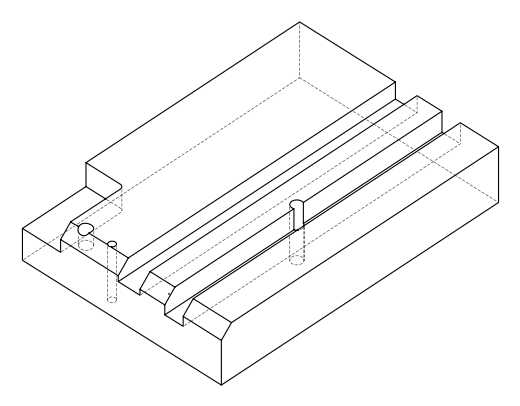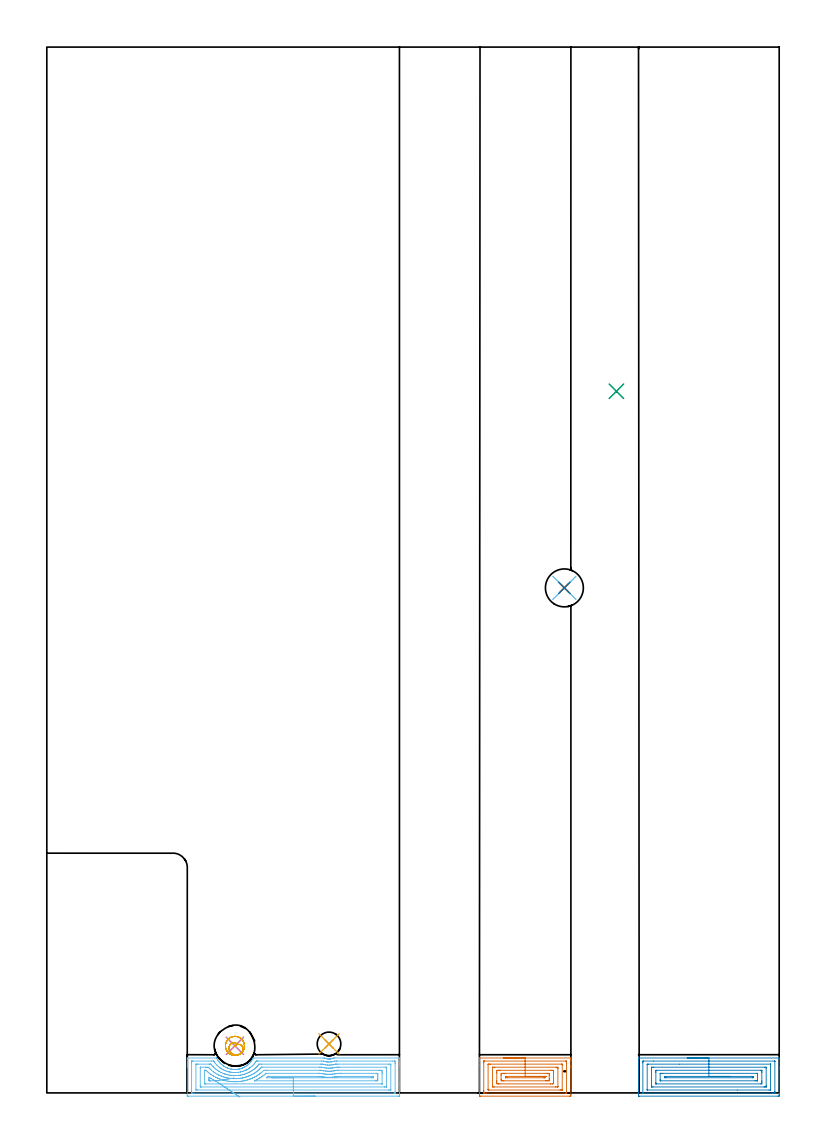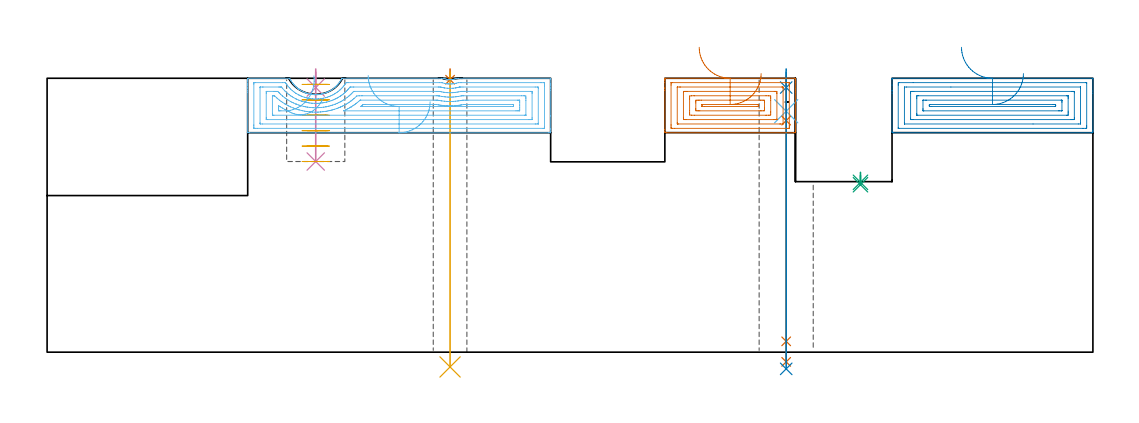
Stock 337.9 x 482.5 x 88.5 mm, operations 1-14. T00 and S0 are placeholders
(PLAN: 17 operations, 10 tool changes, 61.9 min)
(1 SPOT_DRILL | STEP1HOLE | NXT0321_9005460120000 | 0.03 min | 2 mm3)
(2 SPOT_DRILL_1 | STEP1HOLE_1 | NXT0321_9005460120000 | 0.05 min | 182 mm3)
(3 SPOT_DRILL_2 | STEP1POCKET | NXT0321_9005460120000 | 0.03 min | 3628 mm3)
(4 SPOT_DRILL_3 | STEP1POCKET_1 | NXT0321_9005460120000 | 0.05 min | 183 mm3)
(5 DRILL_THROUGH_HOLE_INTO_CENTER | STEP1HOLE | UGT0301_221 | 0.38 min | 8213 mm3)
(6 DRILL_BLIND_HOLE_INTO_CENTER | STEP1HOLE_1 | UGT0301_191 | 0.05 min | 277 mm3)
(7 GUN_DRILL_THROUGH_HOLE | STEP1HOLE_1 | UGT0307_003 | 0.45 min | 3008 mm3)
(8 SPADE_DRILL_TO_ENLARGE_THROUGH_HOLE | STEP1HOLE_1 | UGT0306_008 | 0.39 min | 17773 mm3)
(9 DRILL_BLIND_HOLE_INTO_CENTER_1 | STEP1POCKET | NXT0301_022 | 0.02 min | 14 mm3)
(10 DRILL_BLIND_HOLE_INTO_CENTER_2 | STEP1POCKET_1 | NXT0301_128 | 0.12 min | 2722 mm3)
(11 MILL_ROUGH_BLIND_HOLE_CONTOUR | STEP1POCKET_1 | NXT0201_013 | Spiral | 1.19 min | 4546 mm3)
(12 AREA_MILL | FG_CHAMFER_SURFACE | UGT0205_001 | 5.62 min | 17382 mm3)
(13 AREA_MILL_1 | FG_CHAMFER_SURFACE_1 | UGT0205_001 | 2.58 min | 8891 mm3)
(14 AREA_MILL_2 | FG_CHAMFER_SURFACE_2 | UGT0205_001 | 3.86 min | 11228 mm3)
(15 MILL_CORNER_NOTCH_RECTANGULAR | CORNER_NOTCH_RECTANGULAR | NXT0201_011 | Follow Part, ap 3, ae 75% | 27.34 min | 270122 mm3)
(16 MILL_RECTANGULAR_SLOT | SLOT_RECTANGULAR | UGT0201_018 | Follow Part, ap 7.5, ae 75% | 8.81 min | 478352 mm3)
(17 MILL_RECTANGULAR_SLOT_1 | SLOT_RECTANGULAR_1 | UGT0201_018 | Follow Part, ap 7.5, ae 75% | 10.97 min | 494545 mm3)
(TOOL NXT0321_9005460120000 | NC Spot Drill, 142deg, 12mm, Carbide, Uncoated | D12 PA142 FL30 Z2)
(TOOL UGT0301_221 | Twist Drill 10.9 mm | D10.9 PA118 FL92 Z2)
(TOOL UGT0301_191 | Twist Drill 7.1 mm | D7.1 PA118 FL66 Z2)
(TOOL UGT0307_003 | Gun Drill 7 mm | D7 PA130 FL24 Z1)
(TOOL UGT0306_008 | Spade Drill 17.5mm | D17.5 PA132 FL10 Z2)
(TOOL NXT0301_022 | Carbide Drill 5.1mm [860.1-0510-015A1-MM 2214] | D5.1 PA140 FL28 Z2)
(TOOL NXT0301_128 | Carbide Drill 12mm [861.1-1200-036A1-GP GC34] | D12 PA150 FL37.4 Z2)
(TOOL NXT0201_013 | ENDMILL 10mm | D10 FL30 Z4)
(TOOL UGT0205_001 | Chamfer Mill 20 x 3 x 45 deg. | D20 FL50 Z2)
(TOOL NXT0201_011 | ENDMILL 12mm [2P460-1200-NA 1630] | D12 FL38 Z6)
(TOOL UGT0201_018 | End mill 30 mm | D30 FL50 Z4)
(OP 1 SPOT_DRILL)
G17 G21 G94 G90
T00 M6
G54
G17 G0 G90 X130.2 Y22.6 S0 M3
G43 Z98.5 H0
G94 G81 G98 Z88.031 F250. R91.5
G80
M5
M2
(OP 2 SPOT_DRILL_1)
G17 G21 G94 G90
T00 M6
G54
G17 G0 G90 X238.8 Y233. S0 M3
G43 Z98.5 H0
G94 G81 G98 Z85.5 F250. R91.5
G80
M5
M2
(OP 3 SPOT_DRILL_2)
G17 G21 G94 G90
T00 M6
G54
G17 G0 G90 X262.8 Y323.7 S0 M3
G43 Z98.5 H0
G94 G81 G98 Z54.88 F250. R58.1
G80
M5
M2
(OP 4 SPOT_DRILL_3)
G17 G21 G94 G90
T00 M6
G54
G17 G0 G90 X86.8 Y21.7 S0 M3
G43 Z98.5 H0
G94 G81 G98 Z85.5 F250. R91.5
G80
M5
M2
(OP 5 DRILL_THROUGH_HOLE_INTO_CENTER)
G17 G21 G94 G90
T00 M6
G54
G17 G0 G90 X130.2 Y22.6 S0 M3
G43 Z98.5 H0
G94 G73 G98 Z-4.775 F250. Q10.364 R90.5
G80
M5
M2
(OP 6 DRILL_BLIND_HOLE_INTO_CENTER)
G17 G21 G94 G90
T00 M6
G54
G17 G0 G90 X238.8 Y233. S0 M3
G43 Z98.5 H0
G94 G81 G98 Z77.85 F250. R90.5
G80
M5
M2
(OP 7 GUN_DRILL_THROUGH_HOLE)
G17 G21 G94 G90
T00 M6
G54
G17 G0 G90 X238.8 Y233. M8
G43 Z98.5 H0
Z89.141
S716 M3
G94 G1 Z74.821 F125. M26
G4 X.084
Z3.5 F250.
G4 X.084
Z-3.132 F125.
G4 X.084
M5
M9
G0 Z89.141
Z98.5
M2
(OP 8 SPADE_DRILL_TO_ENLARGE_THROUGH_HOLE)
G17 G21 G94 G90
T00 M6
G54
G17 G0 G90 X238.8 Y233. S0 M3
G43 Z98.5 H0
G94 G73 G98 Z-5.396 F250. Q15.649 R90.5
G80
M5
M2
(OP 9 DRILL_BLIND_HOLE_INTO_CENTER_1)
G17 G21 G94 G90
T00 M6
G54
G17 G0 G90 X262.8 Y323.7 S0 M3
G43 Z98.5 H1
G94 G81 G98 Z54.1 F250. R57.1
G80
M5
M2
(OP 10 DRILL_BLIND_HOLE_INTO_CENTER_2)
G17 G21 G94 G90
T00 M6
G54
G17 G0 G90 X86.8 Y21.7 S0 M3
G43 Z98.5 H1
G94 G81 G98 Z61.6 F250. R90.5
G80
M5
M2
(OP 11 MILL_ROUGH_BLIND_HOLE_CONTOUR)
G17 G21 G94 G90
T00 M6
G54
G17 G0 G90 X86.8 Y21.7 S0 M3
G43 Z98.5 H0
Z86.517
G94 G3 X87.06 Y23.061 R0.706 F250.
X84.754 Y22.51 R2.063
X85.222 Y18.237 R2.904
X90.007 Y18.688 R3.633
X89.812 Y24.907 R4.4
X90.007 Y18.688 R-4.4
X89.91 Y21.798 R2.2
X86.8 Y21.7 R2.2
G0 Z81.533
G3 X87.06 Y23.061 R0.706
X84.754 Y22.51 R2.063
X85.222 Y18.237 R2.904
X90.007 Y18.688 R3.633
X89.812 Y24.907 R4.4
X90.007 Y18.688 R-4.4
X89.91 Y21.798 R2.2
X86.8 Y21.7 R2.2
G0 Z76.55
G3 X87.06 Y23.061 R0.706
X84.754 Y22.51 R2.063
X85.222 Y18.237 R2.904
X90.007 Y18.688 R3.633
X89.812 Y24.907 R4.4
X90.007 Y18.688 R-4.4
X89.91 Y21.798 R2.2
X86.8 Y21.7 R2.2
G0 Z71.567
G3 X87.06 Y23.061 R0.706
X84.754 Y22.51 R2.063
X85.222 Y18.237 R2.904
X90.007 Y18.688 R3.633
X89.812 Y24.907 R4.4
X90.007 Y18.688 R-4.4
X89.91 Y21.798 R2.2
X86.8 Y21.7 R2.2
G0 Z66.583
G3 X87.06 Y23.061 R0.706
X84.754 Y22.51 R2.063
X85.222 Y18.237 R2.904
X90.007 Y18.688 R3.633
X89.812 Y24.907 R4.4
X90.007 Y18.688 R-4.4
X89.91 Y21.798 R2.2
X86.8 Y21.7 R2.2
G0 Z61.6
G3 X87.06 Y23.061 R0.706
X84.754 Y22.51 R2.063
X85.222 Y18.237 R2.904
X90.007 Y18.688 R3.633
X89.812 Y24.907 R4.4
X90.007 Y18.688 R-4.4
X89.91 Y21.798 R2.2
X86.8 Y21.7 R2.2
G0 Z98.5
M5
M2
(OP 12 AREA_MILL)
G17 G21 G94 G90
T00 M6
G54
G17 G0 G90 X123.75 Y-1.5 S1061 M3
G43 Z98.5 H0
Z80.9
G94 G1 X123.712 Z80.028 F250.
X123.598 Z79.164
X123.409 Z78.312
X123.147 Z77.48
X122.813 Z76.674
X122.41 Z75.9
X121.942 Z75.164
X121.41 Z74.472
X120.821 Z73.829
X120.178 Z73.24
X119.486 Z72.708
X118.75 Z72.24
X117.976 Z71.837
X117.17 Z71.503
X116.338 Z71.241
X115.486 Z71.052
X114.622 Z70.938
X113.75 Z70.9
X65.345
X64.892 Y-1.494 Z70.903
X64.81 Y-1.491 Z70.905
X64.8 Y-1.403 Z70.993
Y11.602 Z83.996
Y12.142 Z84.536
Y12.822 Z85.219
Y13.023 Z85.42
Y13.702 Z86.099
Y13.903 Z86.299
Y14.304 Z86.703
Y15.262 Z87.661
Y15.664 Z88.062
X64.801 Y15.903 Z88.301
X64.81 Y16.094 Z88.492
X64.901 Y16.1 Z88.5
X78.224
X78.339 Y16.101 Z88.493
X78.34 Z88.492
X78.383 Y16.023 Z88.417
X78.467 Y15.861 Z88.259
X78.48 Y15.836 Z88.234
X78.742 Y15.372 Z87.769
X78.833 Y15.223 Z87.62
X78.914 Y15.09 Z87.489
X79.339 Y14.495 Z86.894
X79.459 Y14.343 Z86.74
X79.567 Y14.205 Z86.603
X79.808 Y13.921 Z86.32
X79.824 Y13.903 Z86.303
X80.093 Y13.619 Z86.018
X80.391 Y13.329 Z85.729
X80.444 Y13.282 Z85.682
X80.701 Y13.053 Z85.448
X80.739 Y13.023 Z85.418
X81.083 Y12.743 Z85.142
X81.234 Y12.631 Z85.03
X81.335 Y12.557 Z84.956
X81.594 Y12.379 Z84.778
X81.776 Y12.266 Z84.665
X82.02 Y12.115 Z84.515
X82.453 Y11.867 Z84.266
X82.487 Y11.849 Z84.248
X82.664 Y11.768 Z84.164
X82.931 Y11.642 Z84.04
X83.381 Y11.451 Z83.851
X83.422 Y11.436 Z83.836
X83.553 Y11.391 Z83.788
X83.715 Y11.332 Z83.73
X83.825 Y11.292 Z83.691
X84.274 Y11.156 Z83.555
X84.924 Y10.992 Z83.389
X85.051 Y10.968 Z83.367
X85.167 Y10.948 Z83.347
X85.263 Y10.934 Z83.333
X85.613 Y10.885 Z83.279
X85.773 Y10.87 Z83.261
X86.06 Y10.837 Z83.234
X86.461 Y10.816 Z83.21
X86.562 Y10.811 Z83.204
X86.661 Z83.2
X86.953 Y10.806
X87.4 Y10.826 Z83.224
X87.471 Y10.832 Z83.229
X87.549 Y10.84 Z83.235
X87.759 Y10.856 Z83.255
X87.847 Y10.864 Z83.263
X88.263 Y10.921 Z83.319
X88.678 Y10.991 Z83.39
X88.74 Y11.004 Z83.403
X88.912 Y11.047 Z83.447
X89.188 Y11.116 Z83.514
X89.326 Y11.156 Z83.554
X89.633 Y11.245 Z83.643
X90.082 Y11.402 Z83.798
X90.214 Y11.456 Z83.85
X90.389 Y11.524 Z83.923
X90.466 Y11.555 Z83.955
X90.526 Y11.58 Z83.978
X90.658 Y11.642 Z84.038
X91.094 Y11.843 Z84.243
X91.143 Y11.866 Z84.266
X91.42 Y12.019 Z84.417
X91.871 Y12.296 Z84.693
X92.313 Y12.591 Z84.99
X92.518 Y12.744 Z85.141
X92.867 Y13.028 Z85.427
X93.005 Y13.148 Z85.548
X93.206 Y13.324 Z85.724
X93.507 Y13.619 Z86.018
X93.809 Y13.944 Z86.344
X94.099 Y14.28 Z86.678
X94.265 Y14.495 Z86.894
X94.469 Y14.783 Z87.18
X94.573 Y14.929 Z87.327
X94.86 Y15.372 Z87.77
X94.938 Y15.505 Z87.903
X94.992 Y15.596 Z87.994
X95.165 Y15.918 Z88.317
X95.267 Y16.095 Z88.49
X95.543 Y16.1 Z88.5
X127.517
X128.029 Y16.094 Z88.491
X128.261 Y16.011 Z88.409
X128.405 Y15.962 Z88.36
X128.484 Y15.935 Z88.333
X128.577 Y15.908 Z88.308
X128.935 Y15.81 Z88.207
X129.293 Y15.743 Z88.135
X129.38 Y15.726 Z88.119
X129.79 Y15.675 Z88.074
X129.828 Y15.671 Z88.07
X130.163 Y15.658 Z88.052
X130.498 Y15.663 Z88.062
X130.515 Y15.665 Z88.063
X130.589 Y15.671 Z88.068
X130.684 Y15.678 Z88.077
X130.721 Y15.681 Z88.08
X130.961 Y15.716 Z88.114
X131.069 Y15.735 Z88.126
X131.17 Y15.749 Z88.142
X131.614 Y15.848 Z88.247
X132.057 Y15.986 Z88.382
X132.136 Y16.015 Z88.411
X132.373 Y16.095 Z88.491
X132.845 Y16.1 Z88.5
X162.618 Y16.096 Z88.496
X162.69 Y16.083 Z88.481
X162.7 Y15.922 Z88.32
Y15.901 Z88.299
Y14.304 Z86.703
Y13.903 Z86.299
Y13.702 Z86.099
Y13.023 Z85.42
Y12.822 Z85.219
Y12.142 Z84.536
Y3.948 Z76.345
Y-0.183 Z72.213
Y-0.523 Z71.873
X162.696 Y-1.064 Z71.333
X162.691 Y-1.491 Z70.905
X162.589 Y-1.494 Z70.903
X162.155 Y-1.5 Z70.9
X113.75
Y-0.086 Z72.314
X67.911
X67.122 Y-0.083 Z72.317
X67.018 Y-0.08 Z72.32
X66.81 Y-0.068 Z72.332
X66.807 Y-0.009 Z72.391
X66.802 Y0.134 Z72.534
X66.8 Y0.697 Z73.097
Y1.016 Z73.416
Y14.221 Z86.621
X66.804 Y14.54 Z86.94
X66.807 Y14.631 Z87.031
X66.811 Y14.68 Z87.08
X66.827 Y14.681 Z87.081
X66.924 Y14.683 Z87.083
X67.122 Y14.685 Z87.085
X67.22 Y14.686 Z87.086
X76.102
X76.891 Y14.683 Z87.083
X76.943 Y14.681 Z87.081
X76.967 Y14.679 Z87.079
X76.991 Y14.653 Z87.053
X77.097 Y14.505 Z86.905
X77.266 Y14.27 Z86.67
X77.532 Y13.903 Z86.303
X77.78 Y13.581 Z85.981
X78.263 Y13.023 Z85.423
X78.668 Y12.612 Z85.012
X79.181 Y12.142 Z84.542
X79.556 Y11.839 Z84.239
X79.889 Y11.59 Z83.99
X80.367 Y11.262 Z83.662
X80.444 Y11.212 Z83.612
X80.578 Y11.129 Z83.529
X81.332 Y10.703 Z83.103
X81.463 Y10.64 Z83.04
X82.021 Y10.381 Z82.781
X82.22 Y10.296 Z82.696
X82.367 Y10.236 Z82.636
X83.109 Y9.978 Z82.378
X83.688 Y9.807 Z82.207
X83.997 Y9.726 Z82.126
X84.098 Y9.701 Z82.101
X84.443 Y9.625 Z82.025
X84.861 Y9.549 Z81.949
X84.885 Y9.545 Z81.945
X85.186 Y9.501 Z81.901
X85.773 Y9.439 Z81.839
X85.841 Y9.434 Z81.834
X86.661 Y9.398 Z81.798
X86.768 Y9.396 Z81.796
X87.158 Y9.402 Z81.802
X87.549 Y9.419 Z81.819
X87.627 Y9.424 Z81.824
X88.419 Y9.501 Z81.901
X88.437 Y9.503 Z81.903
X89.254 Y9.643 Z82.043
X89.326 Y9.657 Z82.057
X89.909 Y9.804 Z82.204
X90.214 Y9.892 Z82.292
X90.59 Y10.009 Z82.409
X91.102 Y10.191 Z82.591
X91.241 Y10.244 Z82.644
X91.578 Y10.381 Z82.781
X91.862 Y10.508 Z82.908
X91.914 Y10.532 Z82.932
X91.99 Y10.568 Z82.968
X92.361 Y10.749 Z83.149
X92.878 Y11.046 Z83.446
X93.014 Y11.127 Z83.527
X93.228 Y11.262 Z83.662
X93.549 Y11.477 Z83.877
X93.766 Y11.629 Z84.029
X94.06 Y11.852 Z84.252
X94.419 Y12.142 Z84.542
X94.546 Y12.25 Z84.65
X94.655 Y12.346 Z84.746
X95.002 Y12.679 Z85.079
X95.34 Y13.023 Z85.423
X95.438 Y13.126 Z85.526
X95.543 Y13.242 Z85.642
X95.845 Y13.603 Z86.003
X96.072 Y13.903 Z86.303
X96.223 Y14.109 Z86.509
X96.431 Y14.402 Z86.802
X96.588 Y14.627 Z87.027
X96.634 Y14.679 Z87.079
X96.727 Y14.681 Z87.081
X96.924 Y14.684 Z87.084
X97.319 Y14.686 Z87.086
X97.417
X126.727 Y14.685 Z87.085
X127.516 Y14.679 Z87.079
X127.656 Y14.645 Z87.045
X128.405 Y14.452 Z86.852
X128.82 Y14.371 Z86.771
X129.293 Y14.306 Z86.706
X129.553 Y14.276 Z86.676
X129.82 Y14.26 Z86.66
X130.181 Y14.248 Z86.648
X130.706 Y14.263 Z86.663
X131.069 Y14.295 Z86.695
X131.5 Y14.357 Z86.757
X131.957 Y14.447 Z86.847
X132.233 Y14.51 Z86.91
X132.845 Y14.677 Z87.077
X132.95 Y14.68 Z87.08
X133.734 Y14.685 Z87.085
X133.832 Y14.686 Z87.086
X159.592 Y14.682 Z87.082
X160.378 Y14.679 Z87.079
X160.485 Y14.677 Z87.077
X160.69 Y14.666 Z87.066
X160.693 Y14.607 Z87.007
X160.698 Y14.466 Z86.866
X160.7 Y13.903 Z86.303
Y13.584 Z85.984
Y0.379 Z72.779
X160.696 Y0.06 Z72.46
X160.693 Y-0.031 Z72.369
X160.689 Y-0.08 Z72.32
X160.673 Y-0.081 Z72.319
X160.576 Y-0.083 Z72.317
X160.378 Y-0.085 Z72.315
X160.28 Y-0.086 Z72.314
X113.75
Y1.328 Z73.728
X69.536 Y1.329 Z73.729
X68.898 Y1.334 Z73.734
X68.824 Y1.335 Z73.735
X68.81 Y1.481 Z73.881
X68.804 Y1.578 Z73.978
X68.801 Y1.674 Z74.074
Y13.023 Z85.423
X68.802 Y13.118 Z85.518
X68.808 Y13.216 Z85.616
X68.813 Y13.265 Z85.665
X68.836 Y13.267 Z85.667
X68.898 Y13.269 Z85.669
X69.535 Y13.271 Z85.671
X69.786 Y13.272 Z85.672
X74.864
X75.115 Y13.271 Z85.671
X75.366 Y13.27 Z85.67
X75.534 Y13.268 Z85.668
X75.667 Y13.265 Z85.665
X75.731 Y13.257 Z85.657
X76.003 Y12.923 Z85.323
X76.693 Y12.142 Z84.542
X76.891 Y11.941 Z84.341
X77.615 Y11.262 Z83.662
X77.78 Y11.125 Z83.525
X78.198 Y10.796 Z83.196
X78.668 Y10.455 Z82.855
X78.775 Y10.381 Z82.781
X79.252 Y10.079 Z82.479
X79.556 Y9.902 Z82.302
X80.273 Y9.501 Z81.901
X80.444 Y9.417 Z81.817
X80.604 Y9.342 Z81.742
X81.332 Y9.03 Z81.43
X82.089 Y8.751 Z81.151
X82.22 Y8.708 Z81.108
X82.498 Y8.621 Z81.021
X83.109 Y8.453 Z80.853
X83.338 Y8.393 Z80.793
X83.997 Y8.246 Z80.646
X84.45 Y8.171 Z80.571
X84.885 Y8.11 Z80.51
X85.465 Y8.046 Z80.446
X85.773 Y8.023 Z80.423
X86.407 Y7.993 Z80.393
X86.661 Y7.984 Z80.384
X87.296 Y7.991 Z80.391
X87.549 Y8.004 Z80.404
X88.126 Y8.049 Z80.449
X88.437 Y8.081 Z80.481
X88.924 Y8.139 Z80.539
X89.326 Y8.203 Z80.603
X89.687 Y8.262 Z80.662
X90.214 Y8.381 Z80.781
X90.407 Y8.429 Z80.829
X91.102 Y8.615 Z81.015
X91.119 Y8.621 Z81.021
X91.765 Y8.844 Z81.244
X91.99 Y8.924 Z81.324
X92.405 Y9.09 Z81.49
X92.878 Y9.293 Z81.693
X93.022 Y9.358 Z81.758
X93.322 Y9.501 Z81.901
X93.614 Y9.652 Z82.052
X93.766 Y9.735 Z82.135
X94.177 Y9.974 Z82.374
X94.655 Y10.267 Z82.667
X94.725 Y10.312 Z82.712
X94.827 Y10.381 Z82.781
X95.245 Y10.677 Z83.077
X95.543 Y10.901 Z83.301
X95.744 Y11.062 Z83.462
X95.983 Y11.262 Z83.662
X96.22 Y11.471 Z83.871
X96.431 Y11.663 Z84.063
X96.673 Y11.902 Z84.302
X96.91 Y12.142 Z84.542
X97.107 Y12.352 Z84.752
X97.319 Y12.586 Z84.986
X97.519 Y12.824 Z85.224
X97.878 Y13.264 Z85.664
X97.96 Y13.267 Z85.667
X98.207 Y13.269 Z85.669
X98.844 Y13.271 Z85.671
X99.095
X126.377
X126.628 Y13.27 Z85.67
X126.947 Y13.267 Z85.667
X127.104 Y13.264 Z85.664
X127.316 Y13.221 Z85.621
X127.516 Y13.176 Z85.576
X128.186 Y13.023 Z85.423
X128.405 Y12.983 Z85.383
X128.452 Y12.976 Z85.376
X129.293 Y12.874 Z85.274
X129.454 Y12.863 Z85.263
X130.181 Y12.834 Z85.234
X130.367 Y12.838 Z85.238
X131.069 Y12.87 Z85.27
X131.211 Y12.882 Z85.282
X131.957 Y12.976 Z85.376
X131.998 Y12.982 Z85.382
X132.214 Y13.023 Z85.423
X132.732 Y13.135 Z85.535
X132.845 Y13.161 Z85.561
X133.177 Y13.245 Z85.645
X133.247 Y13.262 Z85.662
X133.324 Y13.265 Z85.665
X133.484 Y13.269 Z85.669
X133.734 Y13.271 Z85.671
X134.371
X157.714 Y13.268 Z85.668
X158.356 Y13.266 Z85.666
X158.602 Y13.263 Z85.663
X158.675 Y13.261 Z85.661
X158.69 Y13.119 Z85.519
X158.696 Y13.023 Z85.423
X158.699 Y12.926 Z85.326
Y1.578 Z73.978
X158.698 Y1.482 Z73.882
X158.692 Y1.384 Z73.784
X158.687 Y1.335 Z73.735
X158.664 Y1.333 Z73.733
X158.602 Y1.331 Z73.731
X157.965 Y1.329 Z73.729
X157.714 Y1.328 Z73.728
X113.75
Y2.743 Z75.143
X71.275
X70.873 Y2.746 Z75.146
X70.831 Y2.749 Z75.149
X70.81 Y2.752 Z75.152
X70.808 Y2.782 Z75.182
X70.803 Y2.926 Z75.326
X70.8 Y3.214 Z75.614
Y3.338 Z75.738
Y11.262 Z83.662
X70.804 Y11.64 Z84.04
X70.808 Y11.828 Z84.228
X70.81 Y11.847 Z84.247
X70.825 Y11.851 Z84.251
X70.876 Y11.854 Z84.254
X70.963 Y11.856 Z84.256
X73.339 Y11.857 Z84.257
X73.627
X74.227 Y11.853 Z84.253
X74.521 Y11.85 Z84.25
X74.763 Y11.633 Z84.033
X75. Y11.376 Z83.776
X75.115 Y11.258 Z83.658
X75.414 Y10.965 Z83.365
X76.003 Y10.415 Z82.815
X76.043 Y10.381 Z82.781
X76.891 Y9.719 Z82.119
X77.196 Y9.501 Z81.901
X77.78 Y9.114 Z81.514
X78.609 Y8.621 Z81.021
X78.668 Y8.587 Z80.987
X78.746 Y8.543 Z80.943
X79.1 Y8.356 Z80.756
X79.301 Y8.261 Z80.661
X79.556 Y8.144 Z80.544
X80.42 Y7.764 Z80.164
X80.444 Y7.755 Z80.155
X80.484 Y7.74 Z80.14
X81.332 Y7.443 Z79.843
X81.769 Y7.308 Z79.708
X82.22 Y7.181 Z79.581
X82.981 Y6.986 Z79.386
X83.109 Y6.957 Z79.357
X83.563 Y6.86 Z79.26
X83.997 Y6.789 Z79.189
X84.081 Y6.776 Z79.176
X84.885 Y6.678 Z79.078
X85.091 Y6.656 Z79.056
X85.773 Y6.606 Z79.006
X86.043 Y6.592 Z78.992
X86.661 Y6.57 Z78.97
X86.95 Y6.573 Z78.973
X87.549 Y6.586 Z78.986
X87.81 Y6.601 Z79.001
X88.437 Y6.651 Z79.051
X88.629 Y6.67 Z79.07
X89.326 Y6.751 Z79.151
X89.422 Y6.764 Z79.164
X90.028 Y6.86 Z79.26
X90.186 Y6.887 Z79.287
X90.214 Y6.893 Z79.293
X90.906 Y7.054 Z79.454
X91.102 Y7.102 Z79.502
X91.604 Y7.242 Z79.642
X91.99 Y7.355 Z79.755
X92.282 Y7.451 Z79.851
X92.878 Y7.652 Z80.052
X92.943 Y7.676 Z80.076
X93.109 Y7.74 Z80.14
X93.571 Y7.934 Z80.334
X93.766 Y8.019 Z80.419
X94.181 Y8.21 Z80.61
X94.655 Y8.436 Z80.836
X94.777 Y8.499 Z80.899
X95.001 Y8.621 Z81.021
X95.343 Y8.818 Z81.218
X95.543 Y8.938 Z81.338
X95.89 Y9.157 Z81.557
X96.419 Y9.501 Z81.901
X96.431 Y9.51 Z81.91
X96.933 Y9.883 Z82.283
X97.319 Y10.187 Z82.587
X97.426 Y10.275 Z82.675
X97.55 Y10.381 Z82.781
X97.893 Y10.693 Z83.093
X98.207 Y10.983 Z83.383
X98.348 Y11.122 Z83.522
X98.485 Y11.262 Z83.662
X98.78 Y11.574 Z83.974
X98.968 Y11.775 Z84.175
X99.028 Y11.837 Z84.237
X99.045 Y11.851 Z84.251
X99.059 Y11.853 Z84.253
X99.095 Y11.855 Z84.255
X99.383 Y11.857 Z84.257
X125.74
X126.028 Y11.856 Z84.256
X126.628 Y11.852 Z84.252
X126.77 Y11.85 Z84.25
X126.962 Y11.811 Z84.211
X127.516 Y11.695 Z84.095
X128.071 Y11.593 Z83.993
X128.405 Y11.55 Z83.95
X129.085 Y11.468 Z83.868
X129.293 Y11.454 Z83.854
X130.018 Y11.423 Z83.823
X130.181 Y11.42 Z83.82
X130.887 Y11.442 Z83.842
X131.069 Y11.452 Z83.852
X131.408 Y11.475 Z83.875
X131.709 Y11.508 Z83.908
X131.957 Y11.541 Z83.941
X132.488 Y11.616 Z84.016
X132.845 Y11.683 Z84.083
X133.734 Y11.85 Z84.25
X134.025 Y11.853 Z84.253
X134.622 Y11.856 Z84.256
X134.909 Y11.857 Z84.257
X156.228 Y11.854 Z84.254
X156.626 Y11.851 Z84.251
X156.668 Y11.849 Z84.249
X156.69 Y11.847 Z84.247
X156.692 Y11.817 Z84.217
X156.696 Y11.674 Z84.074
X156.7 Y11.387 Z83.787
Y11.262 Z83.662
Y3.338 Z75.738
X156.696 Y2.96 Z75.36
X156.692 Y2.772 Z75.172
X156.69 Y2.753 Z75.153
X156.675 Y2.749 Z75.149
X156.624 Y2.746 Z75.146
X156.537 Y2.744 Z75.144
X155.938 Y2.743 Z75.143
X155.65
X113.75
Y4.157 Z76.557
X73.276
X73.152 Y4.159 Z76.559
X72.903 Y4.164 Z76.564
X72.809 Y4.17 Z76.57
X72.806 Y4.184 Z76.584
X72.804 Y4.219 Z76.619
X72.8 Y4.752 Z77.152
X72.801 Y10.381 Z82.781
X72.802 Y10.415 Z82.815
X72.805 Y10.43 Z82.83
X72.807 Y10.433 Z82.833
X72.841 Y10.436 Z82.836
X73.089 Y10.441 Z82.841
X73.214 Y10.443 Z82.843
X73.277
X73.339 Y10.44 Z82.84
X73.4 Y10.436 Z82.836
X73.486 Y10.425 Z82.825
X73.535 Y10.381 Z82.781
X74.227 Y9.736 Z82.136
X74.485 Y9.501 Z81.901
X75.115 Y9.001 Z81.401
X75.614 Y8.621 Z81.021
X76.003 Y8.353 Z80.753
X76.77 Y7.861 Z80.261
X76.891 Y7.789 Z80.189
X76.977 Y7.74 Z80.14
X77.78 Y7.291 Z79.691
X78.096 Y7.13 Z79.53
X78.662 Y6.866 Z79.266
X78.675 Y6.86 Z79.26
X79.556 Y6.495 Z78.895
X80.141 Y6.28 Z78.68
X80.444 Y6.176 Z78.576
X81.065 Y5.979 Z78.379
X81.332 Y5.903 Z78.303
X81.439 Y5.874 Z78.274
X82.22 Y5.681 Z78.081
X82.613 Y5.59 Z77.99
X83.109 Y5.488 Z77.888
X83.701 Y5.393 Z77.793
X83.997 Y5.352 Z77.752
X84.719 Y5.263 Z77.663
X84.885 Y5.248 Z77.648
X85.683 Y5.188 Z77.588
X85.773 Y5.183 Z77.583
X86.608 Y5.152 Z77.552
X86.661 Y5.151 Z77.551
X87.483 Y5.165 Z77.565
X87.549 Y5.168 Z77.568
X88.32 Y5.216 Z77.616
X88.437 Y5.225 Z77.625
X89.128 Y5.295 Z77.695
X89.326 Y5.318 Z77.718
X89.913 Y5.397 Z77.797
X90.214 Y5.445 Z77.845
X90.676 Y5.522 Z77.922
X91.102 Y5.614 Z78.014
X91.403 Y5.681 Z78.081
X91.99 Y5.827 Z78.227
X92.112 Y5.859 Z78.259
X92.542 Y5.979 Z78.379
X92.8 Y6.057 Z78.457
X92.878 Y6.083 Z78.483
X93.461 Y6.282 Z78.682
X93.766 Y6.39 Z78.79
X94.108 Y6.521 Z78.921
X94.655 Y6.742 Z79.142
X94.738 Y6.778 Z79.178
X94.924 Y6.86 Z79.26
X95.344 Y7.056 Z79.456
X95.543 Y7.152 Z79.552
X95.937 Y7.349 Z79.749
X96.431 Y7.618 Z80.018
X96.509 Y7.663 Z80.063
X96.641 Y7.74 Z80.14
X97.059 Y7.998 Z80.398
X97.319 Y8.163 Z80.563
X97.595 Y8.348 Z80.748
X97.994 Y8.621 Z81.021
X98.118 Y8.709 Z81.109
X98.207 Y8.775 Z81.175
X98.616 Y9.095 Z81.495
X99.095 Y9.478 Z81.878
X99.108 Y9.489 Z81.889
X100.025 Y10.34 Z82.74
X100.073 Y10.381 Z82.781
X100.815 Y10.438 Z82.838
X100.872 Y10.44 Z82.84
X101.698 Y10.443 Z82.843
X101.76
X125.74
X126.153 Y10.44 Z82.84
X126.359 Y10.436 Z82.836
X126.465 Y10.432 Z82.832
X126.601 Y10.408 Z82.808
X126.628 Y10.403 Z82.803
X126.727 Y10.381 Z82.781
X127.516 Y10.234 Z82.634
X127.696 Y10.204 Z82.604
X128.405 Y10.114 Z82.514
X128.71 Y10.078 Z82.478
X129.293 Y10.037 Z82.437
X129.656 Y10.022 Z82.422
X130.181 Y10.005 Z82.405
X130.55 Y10.016 Z82.416
X131.069 Y10.036 Z82.436
X131.4 Y10.054 Z82.454
X131.957 Y10.105 Z82.505
X132.205 Y10.136 Z82.536
X132.845 Y10.224 Z82.624
X132.982 Y10.246 Z82.646
X133.734 Y10.39 Z82.79
X133.945 Y10.424 Z82.824
X134.147 Y10.436 Z82.836
X134.56 Y10.442 Z82.842
X134.622 Y10.443 Z82.843
X153.273 Y10.44 Z82.84
X154.105 Y10.437 Z82.837
X154.161 Y10.433 Z82.833
X154.69 Y10.381 Z82.781
X154.698 Y9.849 Z82.249
X154.699 Y9.501 Z81.901
X154.7 Y8.967 Z81.367
X154.699 Y4.219 Z76.619
X154.698 Y4.185 Z76.585
X154.695 Y4.17 Z76.57
X154.693 Y4.167 Z76.567
X154.66 Y4.164 Z76.564
X154.411 Y4.159 Z76.559
X154.286 Y4.157 Z76.557
X113.75
Y5.571 Z77.971
X96.431
X95.952 Y5.573 Z77.973
X95.909 Y5.576 Z77.976
X95.832 Y5.583 Z77.983
X96.509 Y5.902 Z78.302
X96.668 Y5.979 Z78.379
X97.099 Y6.198 Z78.598
X97.319 Y6.316 Z78.716
X97.668 Y6.514 Z78.914
X98.207 Y6.825 Z79.225
X98.229 Y6.838 Z79.238
X98.264 Y6.86 Z79.26
X98.766 Y7.187 Z79.587
X99.095 Y7.405 Z79.805
X99.294 Y7.543 Z79.943
X99.571 Y7.74 Z80.14
X99.806 Y7.916 Z80.316
X99.984 Y8.052 Z80.452
X100.3 Y8.307 Z80.707
X100.681 Y8.621 Z81.021
X101.145 Y9.022 Z81.422
X101.17 Y9.024 Z81.424
X101.229 Y9.027 Z81.427
X101.348 Y9.028 Z81.428
X125.329 Y9.029 Z81.429
X125.74 Y9.027 Z81.427
X125.978 Y9.024 Z81.424
X126.096 Y9.022 Z81.422
X126.244 Y9.002 Z81.402
X126.628 Y8.935 Z81.335
X127.321 Y8.815 Z81.215
X127.516 Y8.787 Z81.187
X128.342 Y8.683 Z81.083
X128.405 Y8.677 Z81.077
X129.127 Y8.621 Z81.021
X129.293 Y8.613 Z81.013
X130.181 Y8.587 Z80.987
X130.215 Y8.586 Z80.986
X131.069 Y8.613 Z81.013
X131.26 Y8.621 Z81.021
X131.908 Y8.669 Z81.069
X131.957 Y8.674 Z81.074
X132.704 Y8.761 Z81.161
X132.845 Y8.78 Z81.18
X133.477 Y8.875 Z81.275
X133.734 Y8.921 Z81.321
X134.227 Y9.011 Z81.411
X134.622 Y9.022 Z81.422
X135.101 Y9.026 Z81.426
X135.51 Y9.028 Z81.428
X135.987
X151.976 Y9.026 Z81.426
X152.385 Y9.025 Z81.425
X152.521 Y9.024 Z81.424
X152.63 Y9.02 Z81.42
X152.69 Y9.016 Z81.416
X152.692 Y8.933 Z81.333
X152.697 Y8.621 Z81.021
X152.7 Y8.309 Z80.709
Y7.428 Z79.828
Y6.548 Z78.948
X152.697 Y5.979 Z78.379
X152.693 Y5.674 Z78.074
X152.684 Y5.578 Z77.978
X152.591 Y5.576 Z77.976
X152.385 Y5.573 Z77.973
X151.908 Y5.571 Z77.971
X151.497
X113.75
Y6.985 Z79.385
X101.76 Y6.986 Z79.386
X101.631 Y6.987 Z79.387
X101.343 Y6.992 Z79.392
X101.76 Y7.333 Z79.733
X101.986 Y7.516 Z79.916
X102.073 Y7.582 Z79.982
X102.101 Y7.602 Z80.002
X102.136 Y7.608 Z80.008
X102.217 Y7.61 Z80.01
X102.547 Y7.614 Z80.014
X102.648 Y7.615 Z80.015
X124.979
X125.613 Y7.613 Z80.013
X125.74 Y7.611 Z80.011
X125.874 Y7.607 Z80.007
X126.401 Y7.515 Z79.915
X126.628 Y7.476 Z79.876
X126.947 Y7.425 Z79.825
X127.284 Y7.378 Z79.778
X127.516 Y7.349 Z79.749
X127.965 Y7.295 Z79.695
X128.185 Y7.274 Z79.674
X128.405 Y7.255 Z79.655
X128.933 Y7.216 Z79.616
X129.092 Y7.208 Z79.608
X129.293 Y7.2 Z79.6
X129.858 Y7.18 Z79.58
X129.988 Y7.178 Z79.578
X130.181 Y7.177 Z79.577
X130.738 Y7.188 Z79.588
X130.878 Y7.192 Z79.592
X131.069 Y7.2 Z79.6
X131.587 Y7.226 Z79.626
X131.761 Y7.238 Z79.638
X131.957 Y7.254 Z79.654
X132.406 Y7.295 Z79.695
X132.648 Y7.32 Z79.72
X132.845 Y7.343 Z79.743
X133.2 Y7.389 Z79.789
X133.553 Y7.438 Z79.838
X133.734 Y7.465 Z79.865
X133.971 Y7.504 Z79.904
X134.52 Y7.6 Z80.
X134.622 Y7.606 Z80.006
X134.753 Y7.61 Z80.01
X135.383 Y7.614 Z80.014
X135.51
X150.609 Y7.612 Z80.012
X150.653 Y7.611 Z80.011
X150.68 Y7.609 Z80.009
X150.687 Y7.607 Z80.007
X150.69 Y7.571 Z79.971
X150.698 Y7.39 Z79.79
X150.7 Y7.299 Z79.699
X150.699 Y7.254 Z79.654
X150.698 Y7.209 Z79.609
X150.691 Y7.118 Z79.518
X150.678 Y6.992 Z79.392
X150.609 Y6.989 Z79.389
X150.481 Y6.986 Z79.386
X150.355
X149.72 Y6.985 Z79.385
X113.75
X112.878 Z79.423
X112.014 Z79.537
X111.162 Z79.726
X110.33 Z79.988
X109.524 Z80.322
X108.75 Z80.725
X108.014 Z81.194
X107.322 Z81.725
X106.679 Z82.314
X106.09 Z82.957
X105.558 Z83.65
X105.09 Z84.385
X104.687 Z85.159
X104.353 Z85.965
X104.091 Z86.797
X103.902 Z87.649
X103.788 Z88.514
X103.75 Z89.385
G0 X86.201 Y6.784 Z89.284
G1 X86.285 Y6.796 Z88.416
X86.294 Y6.797 Z87.543
X86.228 Y6.787 Z86.674
X86.087 Y6.767 Z85.813
X85.872 Y6.736 Z84.968
X85.585 Y6.695 Z84.145
X85.228 Y6.644 Z83.351
X84.804 Y6.583 Z82.591
X84.316 Y6.513 Z81.871
X83.767 Y6.434 Z81.197
X83.163 Y6.347 Z80.574
X82.507 Y6.253 Z80.006
X81.805 Y6.152 Z79.499
X81.061 Y6.046 Z79.055
X80.283 Y5.934 Z78.678
X79.474 Y5.818 Z78.371
X78.642 Y5.699 Z78.137
X77.794 Y5.577 Z77.977
X77.78 Y5.575 Z77.975
X77.303 Y5.572 Z77.972
X75.527 Y5.571 Z77.971
X75.115 Y5.572 Z77.972
X74.978 Y5.575 Z77.975
X74.869 Y5.578 Z77.978
X74.81 Y5.584 Z77.984
X74.807 Y5.667 Z78.067
X74.803 Y5.979 Z78.379
X74.8 Y6.291 Z78.691
Y6.86 Z79.26
X74.801 Y7.171 Z79.571
X74.805 Y7.192 Z79.592
X74.807 Y7.193 Z79.593
X74.814 Y7.191 Z79.591
X74.898 Y7.143 Z79.543
X75.362 Y6.86 Z79.26
X76.003 Y6.487 Z78.887
X76.865 Y6.005 Z78.405
X76.891 Y5.992 Z78.392
X76.917 Y5.979 Z78.379
X77.78 Y5.586 Z77.986
X77.794 Y5.577 Z77.977
X78.442 Y5.143 Z77.587
X79.117 Y4.692 Z77.266
X79.812 Y4.228 Z77.018
X80.523 Y3.753 Z76.843
X81.244 Y3.271 Z76.743
X81.969 Y2.787 Z76.72
X82.693 Y2.303 Z76.772
X83.41 Y1.824 Z76.9
X84.116 Y1.352 Z77.103
X84.804 Y0.893 Z77.379
X85.47 Y0.448 Z77.726
X86.107 Y0.022 Z78.142
X86.713 Y-0.382 Z78.623
X87.281 Y-0.762 Z79.165
X87.807 Y-1.114 Z79.765
X88.289 Y-1.435 Z80.418
X88.721 Y-1.724 Z81.118
X89.1 Y-1.978 Z81.862
G0 Z98.5
M5
M2
(OP 13 AREA_MILL_1)
G17 G21 G94 G90
T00 M6
G54
G17 G0 G90 X210.7 Y16.1 S1061 M3
G43 Z98.5 H0
G94 G1 X210.738 Z97.628 F250.
X210.852 Z96.763
X211.041 Z95.912
X211.303 Z95.08
X211.637 Z94.274
X212.04 Z93.5
X212.508 Z92.764
X213.04 Z92.072
X213.629 Z91.429
X214.272 Z90.839
X214.964 Z90.308
X215.7 Z89.84
X216.474 Z89.437
X217.28 Z89.103
X218.112 Z88.841
X218.964 Z88.652
X219.828 Z88.538
X220.7 Z88.5
X241.652
X241.79 Y16.094 Z88.493
X241.8 Y15.811 Z88.21
Y15.366 Z87.765
Y14.783 Z87.178
Y12.731 Z85.128
Y12.142 Z84.537
Y11.556 Z83.952
Y-0.769 Z71.628
X241.797 Y-1.064 Z71.333
X241.79 Y-1.491 Z70.906
X241.644 Y-1.496 Z70.902
X241.207 Y-1.5 Z70.9
X200.193
X199.756 Y-1.496 Z70.902
X199.61 Y-1.491 Z70.906
X199.604 Y-1.064 Z71.333
X199.6 Y-0.478 Z71.919
Y12.142 Z84.537
Y12.731 Z85.128
Y13.022 Z85.419
Y14.783 Z87.178
Y15.366 Z87.765
Y15.664 Z88.063
Y15.812 Z88.211
X199.61 Y16.094 Z88.493
X199.748 Y16.1 Z88.5
X220.7
Y14.686 Z87.086
X239.423 Y14.685 Z87.085
X239.524 Y14.684 Z87.084
X239.774 Y14.679 Z87.079
X239.79 Y14.598 Z86.998
X239.796 Y14.415 Z86.815
X239.799 Y13.903 Z86.303
X239.8 Y13.531 Z85.931
X239.799 Y0.697 Z73.097
X239.798 Y0.327 Z72.727
X239.79 Y-0.046 Z72.354
X239.786 Y-0.08 Z72.32
X239.769 Y-0.081 Z72.319
X239.721 Y-0.084 Z72.316
X239.622 Y-0.085 Z72.315
X239.423 Y-0.086 Z72.314
X202.77
X201.977 Y-0.085 Z72.315
X201.876 Y-0.084 Z72.316
X201.626 Y-0.079 Z72.321
X201.61 Y0.002 Z72.402
X201.603 Y0.185 Z72.585
X201.601 Y0.697 Z73.097
X201.6 Y1.069 Z73.469
X201.601 Y13.903 Z86.303
X201.602 Y14.273 Z86.673
X201.61 Y14.646 Z87.046
X201.614 Y14.68 Z87.08
X201.631 Y14.681 Z87.081
X201.679 Y14.684 Z87.084
X201.778 Y14.685 Z87.085
X201.977 Y14.686 Z87.086
X220.7
Y13.272 Z85.672
X237.388 Y13.271 Z85.671
X237.64 Y13.27 Z85.67
X237.724 Y13.268 Z85.668
X237.782 Y13.265 Z85.665
X237.79 Y13.18 Z85.58
X237.796 Y13.022 Z85.422
X237.799 Y12.865 Z85.265
Y1.421 Z73.821
X237.794 Y1.368 Z73.768
X237.788 Y1.335 Z73.735
X237.765 Y1.333 Z73.733
X237.64 Y1.331 Z73.731
X237.001 Y1.329 Z73.729
X236.749 Y1.328 Z73.728
X204.012 Y1.329 Z73.729
X203.76 Y1.33 Z73.73
X203.676 Y1.332 Z73.732
X203.618 Y1.335 Z73.735
X203.61 Y1.42 Z73.82
X203.604 Y1.578 Z73.978
X203.6 Y1.735 Z74.135
X203.601 Y13.179 Z85.579
X203.606 Y13.232 Z85.632
X203.612 Y13.265 Z85.665
X203.635 Y13.267 Z85.667
X203.76 Y13.269 Z85.669
X204.399 Y13.271 Z85.671
X204.651 Y13.272 Z85.672
X220.7
Y11.857 Z84.257
X234.965
X235.255 Y11.856 Z84.256
X235.687 Y11.852 Z84.252
X235.783 Y11.85 Z84.25
X235.79 Y11.682 Z84.082
X235.799 Y11.319 Z83.719
X235.8 Y11.262 Z83.662
X235.799 Y2.926 Z75.326
X235.797 Y2.823 Z75.223
X235.793 Y2.772 Z75.172
X235.791 Y2.752 Z75.152
X235.768 Y2.75 Z75.15
X235.565 Y2.746 Z75.146
X234.965 Y2.743 Z75.143
X234.677
X206.435
X206.145 Y2.744 Z75.144
X205.713 Y2.748 Z75.148
X205.616 Y2.749 Z75.149
X205.61 Y2.918 Z75.318
X205.601 Y3.281 Z75.681
X205.6 Y3.338 Z75.738
X205.601 Y11.674 Z84.074
X205.603 Y11.777 Z84.177
X205.607 Y11.828 Z84.228
X205.609 Y11.848 Z84.248
X205.632 Y11.85 Z84.25
X205.835 Y11.854 Z84.254
X206.435 Y11.857 Z84.257
X206.723
X220.7
Y10.443 Z82.843
X232.291
X233.123 Y10.44 Z82.84
X233.182 Y10.436 Z82.836
X233.79 Y10.381 Z82.781
X233.798 Y9.773 Z82.173
X233.799 Y9.501 Z81.901
X233.8 Y8.891 Z81.291
Y5.37 Z77.77
X233.799 Y5.099 Z77.499
X233.796 Y4.493 Z76.893
X233.79 Y4.219 Z76.619
X233.238 Y4.163 Z76.563
X233.182 Y4.161 Z76.561
X232.353 Y4.157 Z76.557
X232.291
X209.109
X208.277 Y4.16 Z76.56
X208.218 Y4.164 Z76.564
X207.61 Y4.219 Z76.619
X207.602 Y4.827 Z77.227
X207.601 Y5.099 Z77.499
X207.6 Y5.709 Z78.109
Y9.23 Z81.63
X207.601 Y9.501 Z81.901
X207.604 Y10.107 Z82.507
X207.61 Y10.381 Z82.781
X208.162 Y10.437 Z82.837
X208.218 Y10.439 Z82.839
X209.047 Y10.443 Z82.843
X209.109
X220.7
Y9.029 Z81.429
X230.507
X230.987 Y9.027 Z81.427
X231.399 Y9.022 Z81.422
X231.79 Y9.01 Z81.41
X231.796 Y8.621 Z81.021
X231.8 Y8.225 Z80.625
Y6.464 Z78.864
X231.797 Y5.979 Z78.379
X231.793 Y5.59 Z77.99
X231.399 Y5.578 Z77.978
X230.919 Y5.573 Z77.973
X230.507 Y5.571 Z77.971
X230.029
X210.893
X210.413 Y5.573 Z77.973
X210.001 Y5.578 Z77.978
X209.61 Y5.59 Z77.99
X209.604 Y5.979 Z78.379
X209.6 Y6.375 Z78.775
Y8.136 Z80.536
X209.603 Y8.621 Z81.021
X209.607 Y9.01 Z81.41
X210.001 Y9.022 Z81.422
X210.481 Y9.027 Z81.427
X210.893 Y9.029 Z81.429
X211.371
X220.7
Y7.615 Z80.015
X229.489 Y7.614 Z80.014
X229.616
X229.747 Y7.611 Z80.011
X229.779 Y7.608 Z80.008
X229.791 Y7.598 Z79.998
X229.795 Y7.592 Z79.992
X229.799 Y7.559 Z79.959
X229.8 Y7.209 Z79.609
X229.799 Y7.118 Z79.518
X229.796 Y7.058 Z79.458
X229.791 Y7.01 Z79.41
X229.786 Y6.992 Z79.392
X229.774 Y6.99 Z79.39
X229.616 Y6.987 Z79.387
X229.489 Y6.985 Z79.385
X229.362
X212.422
X211.784 Y6.987 Z79.387
X211.653 Y6.989 Z79.389
X211.621 Y6.992 Z79.392
X211.609 Y7.002 Z79.402
X211.605 Y7.008 Z79.408
X211.601 Y7.041 Z79.441
Y7.085 Z79.485
X211.604 Y7.321 Z79.721
X211.61 Y7.538 Z79.938
X211.617 Y7.61 Z80.01
X211.621 Y7.611 Z80.011
X211.665 Y7.613 Z80.013
X211.757 Y7.615 Z80.015
X211.784
X220.7
X221.572 Z80.053
X222.436 Z80.167
X223.288 Z80.355
X224.12 Z80.618
X224.926 Z80.952
X225.7 Z81.354
X226.436 Z81.823
X227.128 Z82.354
X227.771 Z82.944
X228.36 Z83.587
X228.892 Z84.279
X229.36 Z85.015
X229.763 Z85.789
X230.097 Z86.595
X230.359 Z87.427
X230.548 Z88.278
X230.662 Z89.143
X230.7 Z90.015
G0 Z98.5
M5
M2
(OP 14 AREA_MILL_2)
G17 G21 G94 G90
T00 M6
G54
G17 G0 G90 X295.45 Y16.099 S1061 M3
G43 Z98.5 H0
G94 G1 X295.488 Z97.628 F250.
X295.602 Z96.763
X295.791 Z95.911
X296.053 Z95.079
X296.387 Z94.273
X296.79 Z93.499
X297.259 Z92.764
X297.79 Z92.071
X298.379 Z91.428
X299.022 Z90.839
X299.714 Z90.308
X300.45 Z89.839
X301.224 Z89.436
X302.03 Z89.102
X302.862 Z88.84
X303.714 Z88.651
X304.578 Z88.537
X305.45 Z88.499
X337.817 Y16.098 Z88.498
X337.89 Y16.089 Z88.487
X337.9 Y15.937 Z88.335
Y11.978 Z84.376
Y11.262 Z83.656
Y-0.705 Z71.691
X337.897 Y-1.064 Z71.333
X337.891 Y-1.491 Z70.905
X337.808 Y-1.494 Z70.903
X337.374 Y-1.5 Z70.9
X273.526 Y-1.499 Z70.901
X273.092 Y-1.494 Z70.903
X273.009 Y-1.491 Z70.905
X273. Y-1.064 Z71.333
Y11.262 Z83.656
Y11.978 Z84.376
Y12.142 Z84.54
Y13.903 Z86.3
Y15.664 Z88.062
X273.001 Y15.939 Z88.337
X273.01 Y16.095 Z88.492
X273.083 Y16.1 Z88.5
X305.45 Y16.099 Z88.499
Y14.685 Z87.085
X335.701 Y14.684 Z87.084
X335.811 Y14.682 Z87.082
X335.866 Y14.68 Z87.08
X335.886 Y14.678 Z87.078
X335.89 Y14.665 Z87.065
X335.895 Y14.614 Z87.014
X335.899 Y14.487 Z86.887
X335.9 Y0.697 Z73.097
X335.899 Y0.401 Z72.801
X335.892 Y0.103 Z72.503
X335.886 Y-0.079 Z72.321
X335.797 Y-0.081 Z72.319
X335.6 Y-0.085 Z72.315
X335.502
X334.714 Y-0.086 Z72.314
X275.201
X275.089 Y-0.084 Z72.316
X275.034 Y-0.081 Z72.319
X275.013 Y-0.079 Z72.321
X275.01 Y-0.066 Z72.334
X275.005 Y-0.015 Z72.385
X275.001 Y0.113 Z72.513
X275. Y13.903 Z86.303
X275.001 Y14.199 Z86.599
X275.008 Y14.498 Z86.898
X275.014 Y14.679 Z87.079
X275.103 Y14.681 Z87.081
X275.3 Y14.685 Z87.085
X279.844 Y14.686 Z87.086
X305.45 Y14.685 Z87.085
Y13.271 Z85.671
X333.827 Y13.27 Z85.67
X333.862 Y13.269 Z85.669
X333.883 Y13.266 Z85.666
X333.887 Y13.265 Z85.665
X333.891 Y13.24 Z85.64
X333.898 Y13.095 Z85.495
X333.9 Y13.022 Z85.422
Y12.95 Z85.35
X333.899 Y1.578 Z73.978
X333.898 Y1.507 Z73.907
X333.892 Y1.433 Z73.833
X333.88 Y1.335 Z73.735
X333.827 Y1.334 Z73.734
X333.19 Y1.329 Z73.729
X318.559 Y1.328 Z73.728
X277.073 Y1.329 Z73.729
X277.037 Y1.33 Z73.73
X277.017 Y1.332 Z73.732
X277.012 Y1.334 Z73.734
X277.009 Y1.36 Z73.76
X277.002 Y1.505 Z73.905
X277. Y1.578 Z73.978
Y1.65 Z74.05
X277.001 Y13.022 Z85.422
X277.002 Y13.093 Z85.493
X277.008 Y13.167 Z85.567
X277.02 Y13.265 Z85.665
X277.073 Y13.266 Z85.666
X277.71 Y13.27 Z85.67
X292.023 Y13.271 Z85.671
X305.45
Y11.856 Z84.256
X331.167 Y11.855 Z84.255
X331.456 Y11.854 Z84.254
X331.84 Y11.85 Z84.25
X331.878 Y11.849 Z84.249
X331.89 Y11.804 Z84.204
X331.894 Y11.674 Z84.074
X331.899 Y11.415 Z83.815
Y3.338 Z75.738
X331.896 Y2.974 Z75.374
X331.892 Y2.793 Z75.193
X331.89 Y2.753 Z75.153
X331.851 Y2.75 Z75.15
X331.763 Y2.746 Z75.146
X331.167 Y2.743 Z75.143
X330.88
X279.733
X279.445 Y2.744 Z75.144
X279.059 Y2.748 Z75.148
X279.021 Y2.749 Z75.149
X279.01 Y2.795 Z75.195
X279.006 Y2.925 Z75.325
X279.001 Y3.185 Z75.585
Y11.262 Z83.662
X279.004 Y11.626 Z84.026
X279.008 Y11.807 Z84.207
X279.01 Y11.847 Z84.247
X279.049 Y11.85 Z84.25
X279.137 Y11.854 Z84.254
X279.733 Y11.857 Z84.257
X280.021
X305.45 Y11.856 Z84.256
Y10.442 Z82.842
X329.454 Y10.441 Z82.841
X329.575 Y10.44 Z82.84
X329.817 Y10.435 Z82.835
X329.892 Y10.427 Z82.827
X329.895 Y10.414 Z82.814
X329.897 Y10.381 Z82.781
X329.9 Y9.878 Z82.278
Y9.501 Z81.901
Y5.476 Z77.876
Y5.099 Z77.499
X329.898 Y4.598 Z76.998
X329.89 Y4.219 Z76.619
X329.882 Y4.164 Z76.564
X329.455 Y4.157 Z76.557
X281.32 Y4.158 Z76.558
X281.071 Y4.161 Z76.561
X281.007 Y4.164 Z76.564
X281.005 Y4.168 Z76.568
X281.002 Y4.185 Z76.585
X281. Y4.219 Z76.619
Y4.722 Z77.122
Y9.501 Z81.901
X281.002 Y10.002 Z82.402
X281.01 Y10.381 Z82.781
X281.02 Y10.436 Z82.836
X281.445 Y10.443 Z82.843
X305.45 Y10.442 Z82.842
Y9.028 Z81.428
X327.619 Y9.027 Z81.427
X327.756 Y9.025 Z81.425
X327.864 Y9.022 Z81.422
X327.89 Y9.021 Z81.421
X327.893 Y8.978 Z81.378
X327.896 Y8.899 Z81.299
X327.899 Y8.621 Z81.021
X327.9 Y8.342 Z80.742
X327.898 Y5.703 Z78.103
X327.893 Y5.609 Z78.009
X327.89 Y5.58 Z77.98
X327.874 Y5.578 Z77.978
X327.825 Y5.575 Z77.975
X327.619 Y5.572 Z77.972
X327.144 Y5.571 Z77.971
X326.733
X283.281 Y5.572 Z77.972
X283.144 Y5.574 Z77.974
X283.035 Y5.577 Z77.977
X283.01 Y5.579 Z77.979
X283.006 Y5.622 Z78.022
X283.003 Y5.701 Z78.101
X283.001 Y5.979 Z78.379
X283. Y6.258 Z78.658
X283.002 Y8.897 Z81.297
X283.007 Y8.992 Z81.392
X283.01 Y9.02 Z81.42
X283.026 Y9.022 Z81.422
X283.075 Y9.025 Z81.425
X283.281 Y9.027 Z81.427
X283.756 Y9.029 Z81.429
X284.167
X305.45 Y9.028 Z81.428
Y7.614 Z80.014
X325.087 Y7.613 Z80.013
X325.718 Y7.609 Z80.009
X325.846 Y7.606 Z80.006
X325.89 Y7.273 Z79.673
X325.846 Y6.992 Z79.392
X325.717 Y6.987 Z79.387
X325.593 Y6.986 Z79.386
X285.814
X285.181 Y6.99 Z79.39
X285.054 Y6.992 Z79.392
X285.01 Y7.327 Z79.727
X285.054 Y7.607 Z80.007
X285.183 Y7.612 Z80.012
X285.307 Y7.614 Z80.014
X305.45
X306.321 Z80.052
X307.186 Z80.166
X308.038 Z80.355
X308.87 Z80.617
X309.676 Z80.951
X310.45 Z81.353
X311.186 Z81.822
X311.878 Z82.353
X312.521 Z82.943
X313.11 Z83.586
X313.641 Z84.278
X314.11 Z85.014
X314.513 Z85.787
X314.847 Z86.593
X315.109 Z87.425
X315.298 Z88.277
X315.412 Z89.142
X315.45 Z90.014
G0 Z98.5
M5
M2
